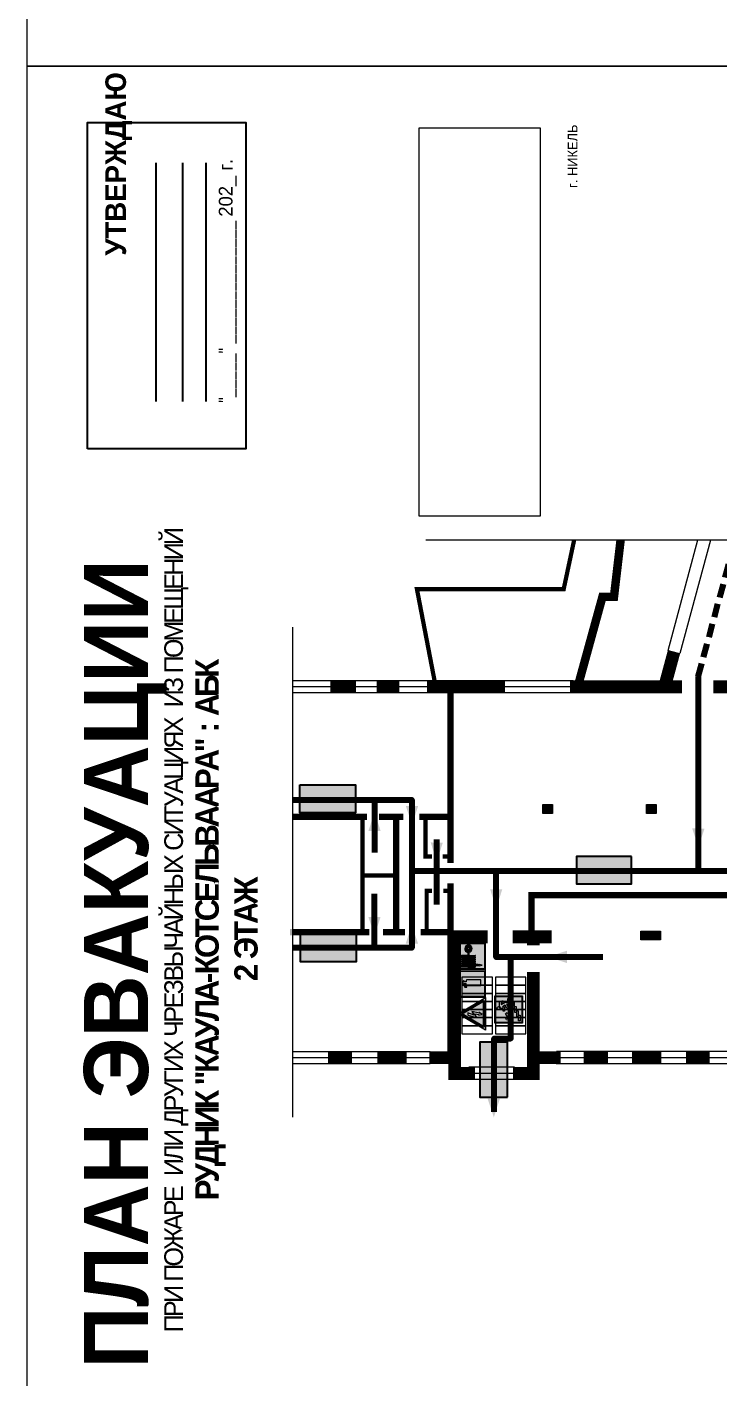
# Model space of a CAD drawing. Header units: millimetres. Extents: x 13114 to 67229, y 22859 to 38520.
# Drawn here: x 20346.7 to 20548, y 35961.5 to 36354.6 of the extents above; entities that cross this region are included whole.
import ezdxf

# ---------------------------------------------------------------- set-up
doc = ezdxf.new("R2010")
doc.units = ezdxf.units.MM
doc.linetypes.add('{ Wide Dash }', pattern=[12, 4, -2, 4, -2])
doc.layers.add('План_Штампы', color=7, linetype='Continuous')
doc.styles.add('обычный', font='arial.ttf')
picture_1 = doc.add_image_def('image1.jpg', size_in_pixel=(337, 105))

# ---------------------------------------------------------------- blocks, each defined once
blk = doc.blocks.new('A$C32E8229D')
at = {"true_color": 0xffffff}
blk.add_hatch(color=7, dxfattribs=at).paths.add_polyline_path([(0, 0), (0, -8), (16, -8), (16, 0)])
h = blk.add_hatch(color=126)
h.paths.add_polyline_path([(0.2, -0.2), (15.8, -0.2), (15.8, -7.8), (0.2, -7.8)])
h.paths.add_polyline_path([(13.49, -2.05), (12.08, -2.05), (11.37, -2.63, 0.162397), (11.29, -2.84), (11.29, -3.63), (10.35, -3.63), (10.35, -4.05), (11.68, -4.05), (11.68, -3.48), (12.26, -4.28), (11.29, -5.1), (11.29, -6.78), (11.85, -6.78), (11.85, -5.44), (12.8, -4.64), (12.8, -5.94), (14.46, -5.94), (14.46, -5.39), (13.45, -5.39), (13.45, -3.97), (12.46, -2.59), (13.15, -2.59), (13.69, -3.34), (14.18, -3)], flags=16)
h.paths.add_polyline_path([(10.74, -1.82, 1), (11.8, -1.82, 1)], flags=16)
h.paths.add_polyline_path([(9.39, -3.59), (5.99, -3.59), (6.56, -3.03), (5.91, -3.03), (5.1, -3.83), (5.91, -4.64), (6.56, -4.64), (5.99, -4.09), (9.39, -4.09)], flags=16)
h.paths.add_polyline_path([(4.29, -1.08), (1.72, -1.08), (1.72, -6.6), (4.29, -6.6)], flags=16)
at = {"color": 126}
blk.add_lwpolyline([(16, -8), (0, -8), (0, 0), (16, 0)], close=True, dxfattribs=at)
blk = doc.blocks.new('A$C3E6D3DDE')
at = {"lineweight": 5}
h = blk.add_hatch(color=40, dxfattribs=at)
h.paths.add_polyline_path([(24.1, 1.45), (16.46, -11.35), (31.74, -11.35)])
h.paths.add_polyline_path([(24.09, -0.46), (30.03, -10.41), (18.14, -10.41)], flags=16)
h.paths.add_polyline_path([(24.54, -3.08), (23.41, -6.02), (25.13, -5.01), (24.33, -8.5), (24.82, -8.27), (23.79, -9.86), (23.4, -8.04), (23.8, -8.43), (24.04, -6.29), (22.39, -7.25), (23.44, -3.08)], flags=0)
h = blk.add_hatch(color=256, dxfattribs=at)
h.paths.add_polyline_path([(24.37, 0.03, 0.567511), (23.82, 0.03), (17.59, -10.4, 0.582454), (17.86, -10.88), (30.32, -10.88, 0.582149), (30.6, -10.4)])
h.paths.add_polyline_path([(24.09, -0.46), (18.14, -10.41), (30.03, -10.41)], flags=16)
h.paths.add_polyline_path([(24.54, -3.08), (23.41, -6.02), (25.13, -5.01), (24.33, -8.5), (24.82, -8.27), (23.79, -9.86), (23.4, -8.04), (23.8, -8.43), (24.04, -6.29), (22.39, -7.25), (23.44, -3.08)], flags=0)
h = blk.add_hatch(color=40, dxfattribs=at)
h.paths.add_polyline_path([(24.09, -0.46), (18.14, -10.41), (30.03, -10.41)])
h.paths.add_polyline_path([(24.82, -8.27), (23.79, -9.86), (23.4, -8.04), (23.8, -8.43), (24.04, -6.29), (22.39, -7.25), (23.44, -3.08), (24.54, -3.08), (23.41, -6.02), (25.13, -5.01), (24.33, -8.5)], flags=16)
at = {"color": 40, "lineweight": 5}
for p, q in [((16.46, -11.35), (24.1, 1.45)), ((24.1, 1.45), (31.74, -11.35))]:
    blk.add_line(p, q, dxfattribs=at)
at = {"lineweight": 5}
for p, q in [((17.59, -10.4), (23.82, 0.03)), ((24.37, 0.03), (30.6, -10.4)), ((18.14, -10.41), (24.09, -0.46)), ((23.44, -3.08), (22.39, -7.25)), ((22.39, -7.25), (24.04, -6.29)), ((23.41, -6.02), (24.54, -3.08)), ((25.13, -5.01), (23.41, -6.02)), ((24.54, -3.08), (23.44, -3.08)), ((24.04, -6.29), (23.8, -8.43)), ((24.09, -0.46), (30.03, -10.41)), ((24.33, -8.5), (25.13, -5.01)), ((17.86, -10.88), (30.32, -10.88)), ((18.14, -10.41), (30.03, -10.41)), ((23.8, -8.43), (23.4, -8.04)), ((23.4, -8.04), (23.79, -9.86)), ((23.79, -9.86), (24.82, -8.27)), ((24.82, -8.27), (24.33, -8.5))]:
    blk.add_line(p, q, dxfattribs=at)
at = {"color": 50, "lineweight": 5}
blk.add_line((31.74, -11.35), (16.46, -11.35), dxfattribs=at)
blk = doc.blocks.new('A$C3AD82952')
at = {"true_color": 0xf5f5ff}
h = blk.add_hatch(color=7, dxfattribs=at)
h.dxf.hatch_style = 1
h.paths.add_polyline_path([(8.21, 8.73, 0.414214), (7.89, 9.05), (7.22, 9.05), (7.22, 9.92), (7.59, 9.92, 1), (7.57, 10.36), (7.22, 10.36), (7.22, 10.6), (6.43, 10.6), (6.43, 10.36), (6.01, 10.36), (4.74, 9.59), (4.74, 8.69), (4.98, 8.73), (4.98, 9.26), (6.12, 9.91), (6.43, 9.91), (6.43, 9.05), (5.76, 9.05, 0.414214), (5.44, 8.73), (5.44, 2.2), (8.21, 2.2)], flags=0)
h.paths.add_polyline_path([(12.8, 12.8), (0, 12.8), (0, 0), (12.8, 0)])
h.paths.add_polyline_path([(0.51, 12.29), (12.29, 12.29), (12.29, 0.51), (0.51, 0.51)], flags=16)
h.paths.add_polyline_path([(4.74, 9.59), (6.01, 10.36), (6.43, 10.36), (6.43, 10.6), (7.22, 10.6), (7.22, 10.36), (7.59, 10.36, -0.94586), (7.59, 9.92), (7.22, 9.92), (7.22, 9.05), (7.89, 9.05, -0.414214), (8.21, 8.73), (8.21, 2.2), (5.44, 2.2), (5.44, 8.73, -0.414214), (5.76, 9.05), (6.43, 9.05), (6.43, 9.91), (6.12, 9.91), (4.98, 9.26), (4.98, 8.73), (4.74, 8.69)], flags=0)
h = blk.add_hatch(color=242)
h.dxf.hatch_style = 1
h.paths.add_polyline_path([(12.29, 12.29), (0.51, 12.29), (0.51, 0.51), (12.29, 0.51)])
h.paths.add_polyline_path([(4.74, 8.69), (4.74, 9.59), (6.01, 10.36), (6.43, 10.36), (6.43, 10.6), (7.22, 10.6), (7.22, 10.36), (7.59, 10.36, -0.94586), (7.59, 9.92), (7.22, 9.92), (7.22, 9.05), (7.89, 9.05, -0.414214), (8.21, 8.73), (8.21, 2.2), (5.44, 2.2), (5.44, 8.73, -0.414214), (5.76, 9.05), (6.43, 9.05), (6.43, 9.91), (6.12, 9.91), (4.98, 9.26), (4.98, 8.73)], flags=16)
h = blk.add_hatch(color=7, dxfattribs=at)
h.dxf.hatch_style = 1
h.paths.add_polyline_path([(8.21, 8.73, 0.414214), (7.89, 9.05), (7.22, 9.05), (7.22, 9.92), (7.59, 9.92, 1), (7.57, 10.36), (7.22, 10.36), (7.22, 10.6), (6.43, 10.6), (6.43, 10.36), (6.01, 10.36), (4.74, 9.59), (4.74, 8.69), (4.98, 8.73), (4.98, 9.26), (6.12, 9.91), (6.43, 9.91), (6.43, 9.05), (5.76, 9.05, 0.414214), (5.44, 8.73), (5.44, 2.2), (8.21, 2.2)])
at = {"color": 242, "lineweight": 5}
for p, q in [((0, 0), (0, 12.8)), ((0, 12.8), (12.8, 12.8)), ((12.8, 0), (12.8, 12.8)), ((6.01, 10.36), (4.74, 9.59)), ((4.74, 9.59), (4.74, 8.69)), ((4.74, 8.69), (4.98, 8.73)), ((4.98, 9.26), (6.12, 9.91)), ((4.98, 8.73), (4.98, 9.26)), ((5.44, 2.2), (5.44, 8.73)), ((5.76, 9.05), (6.43, 9.05)), ((6.01, 10.36), (6.43, 10.36)), ((6.12, 9.91), (6.43, 9.91)), ((7.22, 10.6), (6.43, 10.6)), ((6.43, 10.6), (6.43, 10.36)), ((6.43, 9.91), (6.43, 9.05)), ((7.22, 10.36), (7.22, 10.6)), ((7.59, 10.36), (7.22, 10.36)), ((7.22, 9.05), (7.22, 9.92)), ((7.59, 9.92), (7.22, 9.92)), ((7.89, 9.05), (7.22, 9.05)), ((8.21, 2.2), (8.21, 8.73)), ((0, 0), (12.8, 0)), ((5.44, 2.2), (8.21, 2.2))]:
    blk.add_line(p, q, dxfattribs=at)
blk.add_lwpolyline([(0.51, 12.29), (12.29, 12.29), (12.29, 0.51), (0.51, 0.51)], close=True, dxfattribs=at)
for centre, radius, start, end in [((5.76, 8.73), 0.32, 90, 180), ((7.58, 10.14), 0.223, 273.18746, 86.81254), ((7.89, 8.73), 0.32, 0, 90)]:
    blk.add_arc(centre, radius, start, end, dxfattribs=at)
blk = doc.blocks.new('A$C37112FD5')
at = {"true_color": 0xf5f5ff}
h = blk.add_hatch(color=7, dxfattribs=at)
h.dxf.hatch_style = 1
h.paths.add_polyline_path([(12.8, -7.4), (0, -7.4), (0, -20.2), (12.8, -20.2)])
h.paths.add_polyline_path([(12.29, -7.91), (12.29, -19.69), (0.51, -19.69), (0.51, -7.91)], flags=16)
h.paths.add_polyline_path([(4.98, -9.04, -0.42597), (5.17, -9.22), (5.17, -12.25), (5.17, -15.29, -0.432244), (4.98, -15.47), (4.83, -15.47, -0.42597), (4.64, -15.29), (4.64, -12.25), (4.64, -9.22, -0.432244), (4.83, -9.04)], flags=0)
h.paths.add_polyline_path([(4.28, -9.22), (4.28, -12.25), (4.28, -15.29, -0.432244), (4.09, -15.47), (3.94, -15.47, -0.42597), (3.75, -15.29), (3.75, -12.25), (3.75, -9.22, -0.432244), (3.94, -9.04), (4.09, -9.04, -0.42597)], flags=0)
h.paths.add_polyline_path([(5.72, -9.04), (5.87, -9.04, -0.42597), (6.06, -9.22), (6.06, -12.25), (6.06, -15.29, -0.432244), (5.87, -15.47), (5.72, -15.47, -0.42597), (5.53, -15.29), (5.53, -12.25), (5.53, -9.22, -0.432244)], flags=0)
h.paths.add_polyline_path([(6.42, -8.9), (6.5, -8.9, -0.42597), (6.69, -9.08), (6.69, -12.03), (8.21, -12.03, -15.824349), (8.21, -12.47), (6.69, -12.47), (6.69, -15.42, -0.432244), (6.5, -15.6), (6.42, -15.6)], flags=0)
h.paths.add_polyline_path([(3.39, -9.22), (3.39, -12.25), (3.39, -15.29, -0.432244), (3.2, -15.47), (3.05, -15.47, -0.42597), (2.85, -15.29), (2.85, -12.25), (2.85, -9.22, -0.432244), (3.05, -9.04), (3.2, -9.04, -0.42597)], flags=0)
h.paths.add_polyline_path([(2.5, -9.22), (2.5, -16.71), (1.96, -16.71), (1.96, -9.22, -0.432244), (2.15, -9.04), (2.31, -9.04, -0.42597)], flags=0)
h.paths.add_polyline_path([(1.61, -8.9), (1.61, -15.6), (1.57, -15.6, -0.42597), (1.37, -15.42), (1.37, -12.03), (1.37, -9.09, -0.432244), (1.57, -8.9)], flags=0)
h.paths.add_polyline_path([(9.76, -10.81), (9.76, -12.03), (8.49, -12.03, -0.336371)], flags=0)
h.paths.add_polyline_path([(8.49, -12.47), (9.76, -12.47), (9.76, -13.7, -0.336371)], flags=0)
h.paths.add_polyline_path([(10.11, -10.81, -0.336371), (11.38, -12.03), (10.11, -12.03)], flags=0)
h.paths.add_polyline_path([(10.11, -12.47), (11.38, -12.47, -0.336371), (10.11, -13.7)], flags=0)
h.paths.add_polyline_path([(2.5, -16.84), (2.5, -17.05), (1.97, -17.05), (1.97, -16.84)], flags=0)
h.paths.add_polyline_path([(2.5, -17.24, -0.033778), (2.24, -18.6, -0.033778), (1.97, -17.24)], flags=0)
h = blk.add_hatch(color=242)
h.dxf.hatch_style = 1
h.paths.add_polyline_path([(12.29, -7.91), (0.51, -7.91), (0.51, -19.69), (12.29, -19.69)])
h.paths.add_polyline_path([(6.42, -15.6), (6.42, -8.9), (6.5, -8.9, -0.42597), (6.69, -9.08), (6.69, -12.03), (8.21, -12.03, -15.824349), (8.21, -12.47), (6.69, -12.47), (6.69, -15.42, -0.432244), (6.5, -15.6)], flags=16)
h.paths.add_polyline_path([(5.87, -15.47), (5.72, -15.47, -0.42597), (5.53, -15.29), (5.53, -12.25), (5.53, -9.22, -0.432244), (5.72, -9.04), (5.87, -9.04, -0.42597), (6.06, -9.22), (6.06, -12.25), (6.06, -15.29, -0.432244)], flags=16)
h.paths.add_polyline_path([(4.98, -15.47), (4.83, -15.47, -0.42597), (4.64, -15.29), (4.64, -12.25), (4.64, -9.22, -0.432244), (4.83, -9.04), (4.98, -9.04, -0.42597), (5.17, -9.22), (5.17, -12.25), (5.17, -15.29, -0.432244)], flags=16)
h.paths.add_polyline_path([(4.09, -15.47), (3.94, -15.47, -0.42597), (3.75, -15.29), (3.75, -12.25), (3.75, -9.22, -0.432244), (3.94, -9.04), (4.09, -9.04, -0.42597), (4.28, -9.22), (4.28, -12.25), (4.28, -15.29, -0.432244)], flags=16)
h.paths.add_polyline_path([(3.2, -15.47), (3.05, -15.47, -0.42597), (2.85, -15.29), (2.85, -12.25), (2.85, -9.22, -0.432244), (3.05, -9.04), (3.2, -9.04, -0.42597), (3.39, -9.22), (3.39, -12.25), (3.39, -15.29, -0.432244)], flags=16)
h.paths.add_polyline_path([(2.5, -17.05), (1.97, -17.05), (1.97, -16.84), (2.5, -16.84)], flags=16)
h.paths.add_polyline_path([(2.5, -17.24, -0.033778), (2.24, -18.6, -0.033778), (1.97, -17.24)], flags=16)
h.paths.add_polyline_path([(2.5, -16.71), (1.96, -16.71), (1.96, -9.22, -0.432244), (2.15, -9.04), (2.31, -9.04, -0.42597), (2.5, -9.22)], flags=16)
h.paths.add_polyline_path([(1.61, -15.6), (1.57, -15.6, -0.42597), (1.37, -15.42), (1.37, -12.03), (1.37, -9.09, -0.432244), (1.57, -8.9), (1.61, -8.9)], flags=16)
h.paths.add_polyline_path([(8.49, -12.47), (9.76, -12.47), (9.76, -13.7, -0.336371)], flags=0)
h.paths.add_polyline_path([(10.11, -13.7), (10.11, -12.47), (11.38, -12.47, -0.336371)], flags=0)
h.paths.add_polyline_path([(8.49, -12.03, -0.336371), (9.76, -10.81), (9.76, -12.03)], flags=0)
h.paths.add_polyline_path([(10.11, -12.03), (10.11, -10.81, -0.336371), (11.38, -12.03)], flags=0)
h = blk.add_hatch(color=7, dxfattribs=at)
h.dxf.hatch_style = 1
h.paths.add_polyline_path([(1.61, -8.9), (1.57, -8.9, 0.432244), (1.37, -9.09), (1.37, -12.03), (1.37, -15.42, 0.42597), (1.57, -15.6), (1.61, -15.6)])
h.paths.add_polyline_path([(2.5, -9.22, 0.42597), (2.31, -9.04), (2.15, -9.04, 0.432244), (1.96, -9.22), (1.96, -16.71), (2.5, -16.71)])
h.paths.add_polyline_path([(2.5, -16.84), (1.97, -16.84), (1.97, -17.05), (2.5, -17.05)])
h.paths.add_polyline_path([(2.5, -17.24), (1.97, -17.24, 0.033778), (2.24, -18.6, 0.033778)])
h.paths.add_polyline_path([(3.39, -12.25), (3.39, -9.22, 0.42597), (3.2, -9.04), (3.05, -9.04, 0.432244), (2.85, -9.22), (2.85, -12.25), (2.85, -15.29, 0.42597), (3.05, -15.47), (3.2, -15.47, 0.432244), (3.39, -15.29)])
h.paths.add_polyline_path([(4.28, -12.25), (4.28, -9.22, 0.42597), (4.09, -9.04), (3.94, -9.04, 0.432244), (3.75, -9.22), (3.75, -12.25), (3.75, -15.29, 0.42597), (3.94, -15.47), (4.09, -15.47, 0.432244), (4.28, -15.29)])
h.paths.add_polyline_path([(5.17, -12.25), (5.17, -9.22, 0.42597), (4.98, -9.04), (4.83, -9.04, 0.432244), (4.64, -9.22), (4.64, -12.25), (4.64, -15.29, 0.42597), (4.83, -15.47), (4.98, -15.47, 0.432244), (5.17, -15.29)])
h.paths.add_polyline_path([(6.06, -12.25), (6.06, -9.22, 0.42597), (5.87, -9.04), (5.72, -9.04, 0.432244), (5.53, -9.22), (5.53, -12.25), (5.53, -15.29, 0.42597), (5.72, -15.47), (5.87, -15.47, 0.432244), (6.06, -15.29)])
h.paths.add_polyline_path([(6.69, -12.47), (8.21, -12.47, 15.824349), (8.21, -12.03), (6.69, -12.03), (6.69, -9.08, 0.42597), (6.5, -8.9), (6.42, -8.9), (6.42, -15.6), (6.5, -15.6, 0.432244), (6.69, -15.42)])
h.paths.add_polyline_path([(8.49, -12.47), (9.76, -12.47), (9.76, -13.7, -0.336371)], flags=16)
h.paths.add_polyline_path([(8.49, -12.03, -0.336371), (9.76, -10.81), (9.76, -12.03)], flags=16)
h.paths.add_polyline_path([(10.11, -12.47), (11.38, -12.47, -0.336371), (10.11, -13.7)], flags=16)
h.paths.add_polyline_path([(10.11, -12.03), (10.11, -10.81, -0.336371), (11.38, -12.03)], flags=16)
h = blk.add_hatch(color=242)
h.dxf.hatch_style = 1
h.paths.add_polyline_path([(9.76, -10.81, 0.336371), (8.49, -12.03), (9.76, -12.03)])
h.paths.add_polyline_path([(10.11, -10.81), (10.11, -12.03), (11.38, -12.03, 0.336371)])
h.paths.add_polyline_path([(11.38, -12.47), (10.11, -12.47), (10.11, -13.7, 0.336371)])
h.paths.add_polyline_path([(9.76, -12.47), (8.49, -12.47, 0.336371), (9.76, -13.7)])
at = {"color": 242, "lineweight": 5}
for p, q in [((0, -20.2), (0, -7.4)), ((0, -7.4), (12.8, -7.4)), ((1.37, -12.03), (1.37, -9.08)), ((1.37, -12.03), (1.37, -15.42)), ((1.57, -8.9), (1.61, -8.9)), ((1.61, -8.9), (1.61, -15.6)), ((1.96, -16.71), (1.96, -9.22)), ((2.15, -9.04), (2.31, -9.04)), ((2.5, -16.71), (2.5, -9.22)), ((2.85, -12.25), (2.85, -9.22)), ((2.85, -12.25), (2.85, -15.29)), ((3.05, -9.04), (3.2, -9.04)), ((3.39, -12.25), (3.39, -9.22)), ((3.39, -12.25), (3.39, -15.29)), ((3.75, -12.25), (3.75, -9.22)), ((3.75, -12.25), (3.75, -15.29)), ((3.94, -9.04), (4.09, -9.04)), ((4.28, -12.25), (4.28, -9.22)), ((4.28, -12.25), (4.28, -15.29)), ((4.64, -12.25), (4.64, -9.22)), ((4.64, -12.25), (4.64, -15.29)), ((4.83, -9.04), (4.98, -9.04)), ((5.17, -12.25), (5.17, -9.22)), ((5.17, -12.25), (5.17, -15.29)), ((5.53, -12.25), (5.53, -9.22)), ((5.53, -12.25), (5.53, -15.29)), ((5.72, -9.04), (5.87, -9.04)), ((6.06, -12.25), (6.06, -9.22)), ((6.06, -12.25), (6.06, -15.29)), ((6.42, -8.9), (6.42, -15.6)), ((6.5, -8.9), (6.42, -8.9)), ((6.69, -12.03), (6.69, -9.08)), ((8.21, -12.03), (6.69, -12.03)), ((8.21, -12.47), (6.69, -12.47)), ((6.69, -12.47), (6.69, -15.42)), ((9.76, -12.03), (8.49, -12.03)), ((9.76, -12.47), (8.49, -12.47)), ((9.76, -10.81), (9.76, -12.03)), ((9.76, -12.47), (9.76, -13.7)), ((10.11, -10.81), (10.11, -12.03)), ((11.38, -12.03), (10.11, -12.03)), ((11.38, -12.47), (10.11, -12.47)), ((10.11, -12.47), (10.11, -13.7)), ((12.8, -20.2), (12.8, -7.4)), ((1.57, -15.6), (1.61, -15.6)), ((1.96, -16.71), (2.5, -16.71)), ((1.97, -16.84), (2.5, -16.84)), ((1.97, -17.05), (1.97, -16.84)), ((2.5, -17.05), (1.97, -17.05)), ((1.97, -17.24), (2.5, -17.24)), ((2.5, -16.84), (2.5, -17.05)), ((3.05, -15.47), (3.2, -15.47)), ((3.94, -15.47), (4.09, -15.47)), ((4.83, -15.47), (4.98, -15.47)), ((5.72, -15.47), (5.87, -15.47)), ((6.42, -15.6), (6.5, -15.6)), ((0, -20.2), (12.8, -20.2))]:
    blk.add_line(p, q, dxfattribs=at)
blk.add_lwpolyline([(0.51, -7.91), (12.29, -7.91), (12.29, -19.69), (0.51, -19.69)], close=True, dxfattribs=at)
for centre, radius, start, end in [((1.56, -9.09), 0.182, 87.10267, 180.60715), ((2.15, -9.22), 0.182, 87.10267, 180.60715), ((2.32, -9.22), 0.182, 359.39285, 92.89733), ((3.04, -9.22), 0.182, 87.10267, 180.60715), ((3.21, -9.22), 0.182, 359.39285, 92.89733), ((3.93, -9.22), 0.182, 87.10267, 180.60715), ((4.1, -9.22), 0.182, 359.39285, 92.89733), ((4.82, -9.22), 0.182, 87.10267, 180.60715), ((4.99, -9.22), 0.182, 359.39285, 92.89733), ((5.71, -9.22), 0.182, 87.10267, 180.60715), ((5.88, -9.22), 0.182, 359.39285, 92.89733), ((6.51, -9.09), 0.182, 359.39285, 92.89733), ((9.93, -12.25), 1.74, 187.23185, 172.76815), ((9.93, -12.25), 1.46, 96.99266, 171.35851), ((9.93, -12.25), 1.46, 188.64149, 263.00734), ((9.93, -12.25), 1.46, 8.64149, 83.00734), ((9.93, -12.25), 1.46, 276.99266, 351.35851), ((1.56, -15.42), 0.182, 179.39285, 272.89733), ((12.17, -15.98), 10.27, 187.04098, 194.7793), ((-7.7, -15.98), 10.27, 345.2207, 352.95902), ((3.04, -15.29), 0.182, 179.39285, 272.89733), ((3.21, -15.29), 0.182, 267.10267, 0.60715), ((3.93, -15.29), 0.182, 179.39285, 272.89733), ((4.1, -15.29), 0.182, 267.10267, 0.60715), ((4.82, -15.29), 0.182, 179.39285, 272.89733), ((4.99, -15.29), 0.182, 267.10267, 0.60715), ((5.71, -15.29), 0.182, 179.39285, 272.89733), ((5.88, -15.29), 0.182, 267.10267, 0.60715), ((6.51, -15.42), 0.182, 267.10267, 0.60715)]:
    blk.add_arc(centre, radius, start, end, dxfattribs=at)
blk = doc.blocks.new('вниз 3')
at = {"lineweight": 0, "true_color": 0xffffff}
h = blk.add_hatch(color=7, dxfattribs=at)
h.dxf.hatch_style = 1
h.paths.add_polyline_path([(40997.5, -4475.69), (40997.25, -4475.28), (40995.76, -4476.15), (40995.97, -4475.23), (40995.39, -4475.56), (40995.05, -4476.83), (40996.33, -4477.17), (40996.91, -4476.83), (40996, -4476.55)], flags=0)
h.paths.add_polyline_path([(40999.81, -4473.95), (41000.22, -4473.95), (41000.64, -4474.67), (41001.03, -4474.43), (41000.46, -4473.49), (41000.42, -4473.49), (40999.43, -4473.49), (40998.68, -4473.92), (40998.68, -4474.57), (40997.88, -4474.57), (40997.88, -4475), (40999.14, -4475), (40999.14, -4474.43), (40999.14, -4474.38), (40999.59, -4475.15), (40998.72, -4475.67), (40998.72, -4477.06), (40999.24, -4477.06), (40999.24, -4475.96), (40999.95, -4475.56), (40999.95, -4476.43), (41001.61, -4476.43), (41001.61, -4475.88), (41000.47, -4475.88), (41000.47, -4475.12)], flags=0)
h.paths.add_polyline_path([(40999.2, -4473.24, 1), (40998.35, -4473.24, 1)], flags=0)
h.paths.add_polyline_path([(41000.46, -4477.26), (41001.69, -4477.26), (41001.69, -4476.84), (41000.03, -4476.84), (41000.03, -4477.39), (40998.78, -4477.39), (40998.78, -4477.95), (40997.53, -4477.95), (40997.53, -4478.5), (40996.29, -4478.5), (40996.29, -4479.06), (40995.05, -4479.06), (40995.05, -4479.48), (40995.29, -4479.48), (40996.72, -4479.48), (40996.72, -4478.92), (40997.97, -4478.92), (40997.97, -4478.36), (40999.2, -4478.36), (40999.2, -4477.81), (41000.46, -4477.81)], flags=0)
h.paths.add_polyline_path([(41002.37, -4472.17), (40994.37, -4472.17), (40994.37, -4480.17), (41002.37, -4480.17)])
h.paths.add_polyline_path([(41002.16, -4479.96), (40994.57, -4479.96), (40994.57, -4472.37), (41002.16, -4472.37)], flags=16)
h.paths.add_polyline_path([(41001.61, -4475.88), (41001.61, -4476.43), (40999.95, -4476.43), (40999.95, -4475.56), (40999.24, -4475.96), (40999.24, -4477.06), (40998.72, -4477.06), (40998.72, -4475.67), (40999.59, -4475.15), (40999.14, -4474.38), (40999.14, -4474.43), (40999.14, -4475), (40997.88, -4475), (40997.88, -4474.57), (40998.68, -4474.57), (40998.68, -4473.92), (40999.43, -4473.49), (41000.42, -4473.49), (41000.46, -4473.49), (41001.03, -4474.43), (41000.64, -4474.67), (41000.22, -4473.95), (40999.81, -4473.95), (41000.47, -4475.12), (41000.47, -4475.88)], flags=0)
h.paths.add_polyline_path([(41001.69, -4476.84), (41001.69, -4477.26), (41000.46, -4477.26), (41000.46, -4477.81), (40999.2, -4477.81), (40999.2, -4478.36), (40997.97, -4478.36), (40997.97, -4478.92), (40996.72, -4478.92), (40996.72, -4479.48), (40995.05, -4479.48), (40995.05, -4479.06), (40996.29, -4479.06), (40996.29, -4478.5), (40997.53, -4478.5), (40997.53, -4477.95), (40998.78, -4477.95), (40998.78, -4477.39), (41000.03, -4477.39), (41000.03, -4476.84)], flags=0)
h.paths.add_polyline_path([(40998.35, -4473.24, -1), (40999.2, -4473.24, -1)], flags=0)
h.paths.add_polyline_path([(40997.5, -4475.69), (40996, -4476.55), (40996.91, -4476.83), (40996.33, -4477.17), (40995.05, -4476.83), (40995.39, -4475.56), (40995.97, -4475.23), (40995.76, -4476.15), (40997.25, -4475.28)], flags=0)
at = {"lineweight": 0}
h = blk.add_hatch(color=126, dxfattribs=at)
h.dxf.hatch_style = 1
h.paths.add_polyline_path([(41002.16, -4472.37), (40994.57, -4472.37), (40994.57, -4479.96), (41002.16, -4479.96)])
h.paths.add_polyline_path([(40995.97, -4475.23), (40995.76, -4476.15), (40997.25, -4475.28), (40997.5, -4475.69), (40996, -4476.55), (40996.91, -4476.83), (40996.33, -4477.17), (40995.05, -4476.83), (40995.39, -4475.56)], flags=16)
h.paths.add_polyline_path([(40997.88, -4474.57), (40998.68, -4474.57), (40998.68, -4473.92), (40999.43, -4473.49), (41000.42, -4473.49), (41000.46, -4473.49), (41001.03, -4474.43), (41000.64, -4474.67), (41000.22, -4473.95), (40999.81, -4473.95), (41000.47, -4475.12), (41000.47, -4475.88), (41001.61, -4475.88), (41001.61, -4476.43), (40999.95, -4476.43), (40999.95, -4475.56), (40999.24, -4475.96), (40999.24, -4477.06), (40998.72, -4477.06), (40998.72, -4475.67), (40999.59, -4475.15), (40999.14, -4474.38), (40999.14, -4474.43), (40999.14, -4475), (40997.88, -4475)], flags=16)
h.paths.add_polyline_path([(40998.35, -4473.24, -1), (40999.2, -4473.24, -1)], flags=16)
h.paths.add_polyline_path([(40997.53, -4477.95), (40998.78, -4477.95), (40998.78, -4477.39), (41000.03, -4477.39), (41000.03, -4476.84), (41001.69, -4476.84), (41001.69, -4477.26), (41000.46, -4477.26), (41000.46, -4477.81), (40999.2, -4477.81), (40999.2, -4478.36), (40997.97, -4478.36), (40997.97, -4478.92), (40996.72, -4478.92), (40996.72, -4479.48), (40995.05, -4479.48), (40995.05, -4479.06), (40996.29, -4479.06), (40996.29, -4478.5), (40997.53, -4478.5)], flags=16)
at = {"lineweight": 0, "true_color": 0xffffff}
h = blk.add_hatch(color=7, dxfattribs=at)
h.dxf.hatch_style = 1
h.paths.add_polyline_path([(40999.2, -4473.24, 1), (40998.35, -4473.24, 1)])
h.paths.add_polyline_path([(40999.81, -4473.95), (41000.22, -4473.95), (41000.64, -4474.67), (41001.03, -4474.43), (41000.46, -4473.49), (41000.42, -4473.49), (40999.43, -4473.49), (40998.68, -4473.92), (40998.68, -4474.57), (40997.88, -4474.57), (40997.88, -4475), (40999.14, -4475), (40999.14, -4474.43), (40999.14, -4474.38), (40999.59, -4475.15), (40998.72, -4475.67), (40998.72, -4477.06), (40999.24, -4477.06), (40999.24, -4475.96), (40999.95, -4475.56), (40999.95, -4476.43), (41001.61, -4476.43), (41001.61, -4475.88), (41000.47, -4475.88), (41000.47, -4475.12)])
h.paths.add_polyline_path([(40999.2, -4477.81), (41000.46, -4477.81), (41000.46, -4477.26), (41001.69, -4477.26), (41001.69, -4476.84), (41000.03, -4476.84), (41000.03, -4477.39), (40998.78, -4477.39), (40998.78, -4477.95), (40997.53, -4477.95), (40997.53, -4478.5), (40996.29, -4478.5), (40996.29, -4479.06), (40995.05, -4479.06), (40995.05, -4479.48), (40995.29, -4479.48), (40996.72, -4479.48), (40996.72, -4478.92), (40997.97, -4478.92), (40997.97, -4478.36), (40999.2, -4478.36)])
h.paths.add_polyline_path([(40997.5, -4475.69), (40997.25, -4475.28), (40995.76, -4476.15), (40995.97, -4475.23), (40995.39, -4475.56), (40995.05, -4476.83), (40996.33, -4477.17), (40996.91, -4476.83), (40996, -4476.55)])
at = {"color": 126, "lineweight": 0}
for points in [[(40994.37, -4472.17), (41002.37, -4472.17), (41002.37, -4480.17), (40994.37, -4480.17)], [(40994.57, -4472.37), (41002.16, -4472.37), (41002.16, -4479.96), (40994.57, -4479.96)]]:
    blk.add_lwpolyline(points, close=True, dxfattribs=at)
for points in [[(40999.14, -4474.43), (40999.14, -4475), (40997.88, -4475), (40997.88, -4474.57), (40998.68, -4474.57), (40998.68, -4473.92), (40999.43, -4473.49), (41000.42, -4473.49), (41000.46, -4473.49), (41001.03, -4474.43), (41000.64, -4474.67), (41000.22, -4473.95), (40999.81, -4473.95), (41000.47, -4475.12), (41000.47, -4475.88), (41001.61, -4475.88), (41001.61, -4476.43), (40999.95, -4476.43), (40999.95, -4475.56), (40999.24, -4475.96), (40999.24, -4477.06), (40998.72, -4477.06), (40998.72, -4475.67), (40999.59, -4475.15), (40999.14, -4474.38), (40999.14, -4474.43)], [(40995.05, -4476.83), (40995.39, -4475.56), (40995.97, -4475.23), (40995.76, -4476.15), (40997.25, -4475.28), (40997.5, -4475.69), (40996, -4476.55), (40996.91, -4476.83), (40996.33, -4477.17), (40995.05, -4476.83)], [(40995.29, -4479.48), (40995.05, -4479.48), (40995.05, -4479.06), (40996.29, -4479.06), (40996.29, -4478.5), (40997.53, -4478.5), (40997.53, -4477.95), (40998.78, -4477.95), (40998.78, -4477.39), (41000.03, -4477.39), (41000.03, -4476.84), (41001.69, -4476.84), (41001.69, -4477.26), (41000.46, -4477.26), (41000.46, -4477.81), (40999.2, -4477.81), (40999.2, -4478.36), (40997.97, -4478.36), (40997.97, -4478.92), (40996.72, -4478.92), (40996.72, -4479.48), (40995.05, -4479.48)]]:
    blk.add_lwpolyline(points, dxfattribs=at)
blk.add_circle((40998.77, -4473.24), 0.426, dxfattribs=at)
blk = doc.blocks.new('A$C7B4425F7')
at = {"true_color": 0xffffff}
blk.add_hatch(color=7, dxfattribs=at).paths.add_polyline_path([(0, 0), (-16, 0), (-16, -8), (0, -8)])
h = blk.add_hatch(color=126)
h.paths.add_polyline_path([(-0.2, -0.2), (-15.8, -0.2), (-15.8, -7.8), (-0.2, -7.8)])
h.paths.add_polyline_path([(-11.76, -2.03), (-11.76, -3.66), (-11.17, -3.66, -0.568275), (-11.17, -6.18), (-12.58, -6.18), (-12.58, -2.03)], flags=16)
h.paths.add_polyline_path([(-13.33, -4.12, -0.495768), (-13.59, -6.18), (-15.03, -6.18), (-15.03, -2.03), (-13.59, -2.03, -0.487973)], flags=16)
h.paths.add_polyline_path([(-10.25, -2.03), (-9.48, -2.03), (-9.48, -6.18), (-10.25, -6.18)], flags=16)
h.paths.add_polyline_path([(-13.84, -3.69), (-14.24, -3.69), (-14.24, -3.03), (-13.9, -3.03, -0.692621)], flags=0)
h.paths.add_polyline_path([(-9.15, -2.03), (-8.4, -2.03), (-8.04, -3.07), (-7.68, -2.03), (-6.93, -2.03), (-7.64, -4.1), (-6.93, -6.18), (-7.68, -6.18), (-8.04, -5.14), (-8.4, -6.18), (-9.15, -6.18), (-8.44, -4.1)], flags=16)
h.paths.add_polyline_path([(-11.76, -4.46), (-11.42, -4.46, -0.692621), (-11.36, -5.12), (-11.76, -5.12)], flags=0)
h.paths.add_polyline_path([(-13.9, -5.2), (-14.24, -5.2), (-14.24, -4.55), (-13.84, -4.55, -0.708038)], flags=0)
edge = h.paths.add_edge_path(flags=16)
edge.add_ellipse((-5.51, -4.08), major_axis=(0, 2.05), ratio=0.586184, start_angle=0, end_angle=360)
edge = h.paths.add_edge_path(flags=0)
edge.add_ellipse((-5.51, -4.08), major_axis=(0, 1.14), ratio=0.454828, start_angle=0, end_angle=360)
h.paths.add_polyline_path([(-4.13, -4.96, 0.377264), (-3.48, -4.52, 0.0555), (-3.16, -2.03), (-1.66, -2.03), (-1.66, -4.96), (-0.96, -4.96), (-0.96, -7.01), (-1.75, -7.01), (-1.75, -6.18), (-3.3, -6.18), (-3.3, -7.02), (-4.13, -7.02)], flags=16)
h.paths.add_polyline_path([(-2.73, -2.91), (-2.28, -2.91), (-2.28, -4.96), (-3.05, -4.96, 0.079136)], flags=0)
at = {"color": 126}
blk.add_lwpolyline([(-16, -8), (0, -8), (0, 0), (-16, 0)], close=True, dxfattribs=at)

msp = doc.modelspace()

# ---------------------------------------------------------------- hatches: boundary and pattern name
at = {"lineweight": 0}
h = msp.add_hatch(color=256, dxfattribs=at)
h.dxf.hatch_style = 1
h.paths.add_polyline_path([(20496.97, 36125.64), (20499.84, 36125.64), (20499.84, 36128.24), (20496.97, 36128.24)])
h = msp.add_hatch(color=256, dxfattribs=at)
h.dxf.hatch_style = 1
h.paths.add_polyline_path([(20527.15, 36125.64), (20530.02, 36125.64), (20530.02, 36128.24), (20527.15, 36128.24)])
h = msp.add_hatch(color=256, dxfattribs=at)
h.dxf.hatch_style = 1
h.paths.add_polyline_path([(20525.5, 36088.78), (20528.37, 36088.78), (20528.37, 36091.38), (20525.5, 36091.38)])
h = msp.add_hatch(color=256, dxfattribs=at)
h.dxf.hatch_style = 1
h.paths.add_polyline_path([(20528.37, 36088.78), (20531.25, 36088.78), (20531.25, 36091.38), (20528.37, 36091.38)])

# ---------------------------------------------------------------- linework, layer by layer
at = {"color": 5, "lineweight": 0}
for points in [[(20346.69, 36343.23), (20946.69, 36343.23), (20946.69, 36738.23), (20346.69, 36738.23)], [(20346.69, 35948.23), (20946.69, 35948.23), (20946.69, 36343.23), (20346.69, 36343.23)]]:
    msp.add_lwpolyline(points, close=True, dxfattribs=at)
msp.add_lwpolyline([(20364.28, 36231.82), (20364.28, 36326.82), (20410.48, 36326.82), (20410.48, 36231.82)], close=True)
for points in [[(20384.33, 36245.57), (20384.33, 36315.1)], [(20392.09, 36245.57), (20392.09, 36315.1)], [(20398.88, 36245.57), (20398.88, 36315.1)]]:
    msp.add_lwpolyline(points)
at = {"lineweight": 0}
for points, const_width in [([(20465.79, 36162.49), (20460.31, 36190.95), (20503.07, 36190.95), (20506.11, 36205.22)], 1.24), ([(20519.65, 36205.22), (20517.72, 36188.72), (20514.37, 36188.72), (20507.15, 36162.49)], 2.47), ([(20535.23, 36172.75), (20532.46, 36162.49)], 3.71), ([(20442.55, 36162.49), (20435.08, 36162.49)], 3.71), ([(20455.23, 36162.49), (20448.55, 36162.49)], 3.71), ([(20486.01, 36162.49), (20463.24, 36162.49)], 3.71), ([(20470.11, 36111.18), (20470.11, 36162.31)], 1.85), ([(20537.57, 36162.49), (20504.93, 36162.49)], 3.71), ([(20559.06, 36162.49), (20546.66, 36162.49)], 3.71), ([(20424.08, 36124.65), (20445.74, 36124.65)], 1.85), ([(20444.43, 36124.65), (20444.43, 36091.05)], 1.24), ([(20449.25, 36124.65), (20456.3, 36124.65)], 1.85), ([(20454.28, 36091.05), (20454.28, 36124.65)], 1.85), ([(20470.11, 36124.65), (20461.05, 36124.65)], 1.85), ([(20464.74, 36113.06), (20462.78, 36113.06), (20462.78, 36124.65)], 1.24), ([(20470.11, 36113.06), (20467.8, 36113.06)], 1.24), ([(20454.28, 36107.54), (20444.43, 36107.54)], 1.24), ([(20463.14, 36091.05), (20463.14, 36103.12), (20464.73, 36103.12)], 1.24), ([(20470.11, 36103.12), (20468.05, 36103.12)], 1.24), ([(20470.11, 36055.77), (20470.11, 36105.31)], 1.85), ([(20621.76, 36101.86), (20493.69, 36101.86), (20493.69, 36089.66)], 1.85), ([(20423.73, 36091.05), (20423.52, 36091.05)], 1.85), ([(20446.46, 36091.05), (20424.08, 36091.05)], 1.85), ([(20456.86, 36091.05), (20450.4, 36091.05)], 1.85), ([(20470.11, 36091.05), (20461.43, 36091.05)], 1.85), ([(20477.24, 36049.9), (20471.33, 36049.9), (20471.33, 36089.71), (20480.96, 36089.71)], 3.71), ([(20488.18, 36089.71), (20499.56, 36089.71)], 3.71), ([(20494.2, 36089.71), (20494.2, 36087.19)], 3.71), ([(20502.18, 36054.51), (20494.2, 36054.51), (20494.2, 36079.43), (20494.2, 36049.9), (20488.29, 36049.9)], 3.71), ([(20441.42, 36054.51), (20434.37, 36054.51)], 3.71), ([(20457.34, 36054.51), (20448.77, 36054.51)], 3.71), ([(20471.33, 36054.51), (20463.92, 36054.51)], 3.71), ([(20515.97, 36054.51), (20508.86, 36054.51)], 3.71), ([(20531.51, 36054.51), (20522.97, 36054.51)], 3.71), ([(20545.63, 36054.51), (20538.73, 36054.51)], 3.71)]:
    msp.add_lwpolyline(points, dxfattribs=dict(at, const_width=const_width))
for points in [[(20625.63, 36205.22), (20462.88, 36205.22)], [(20542.07, 36205.22), (20533.38, 36172.98)], [(20545.83, 36205.22), (20536.92, 36172.18)], [(20424.08, 36179.84), (20424.08, 36037.14)], [(20505.85, 36164.28), (20424.08, 36164.28)], [(20504.93, 36162.49), (20424.08, 36162.49)], [(20505.11, 36160.77), (20424.08, 36160.77)], [(20464.14, 36056.23), (20424.08, 36056.23)], [(20597.9, 36056.33), (20500.93, 36056.33)], [(20463.92, 36054.51), (20424.08, 36054.51)], [(20464.12, 36052.75), (20424.08, 36052.75)], [(20597.81, 36054.51), (20500.85, 36054.51)], [(20597.89, 36052.7), (20500.92, 36052.7)], [(20488.29, 36049.9), (20474.97, 36049.9)], [(20488.56, 36048.11), (20475.25, 36048.11)], [(20488.71, 36051.7), (20475.39, 36051.7)]]:
    msp.add_lwpolyline(points, dxfattribs=at)
at = {"color": 126, "linetype": '{ Wide Dash }', "lineweight": 100, "true_color": 0x008754}
msp.add_lwpolyline([(20542.28, 36165.39), (20553.05, 36205.22)], dxfattribs=at)
at = {"color": 126, "lineweight": 100, "true_color": 0x008754}
for points in [[(20542.28, 36165.39), (20542.28, 36108.83)], [(20424.08, 36129.58), (20458.83, 36129.58), (20458.83, 36108.83)], [(20447.97, 36129.58), (20447.97, 36114.23)], [(20466.1, 36099.08), (20466.1, 36118.01)], [(20754.87, 36108.83), (20458.83, 36108.83), (20458.83, 36086.53), (20424.08, 36086.53)], [(20514.52, 36083.82), (20483.35, 36083.82), (20483.35, 36108.83)], [(20447.97, 36086.53), (20447.97, 36102.2)], [(20482.81, 36038.7), (20482.81, 36060.06), (20487.64, 36060.06), (20487.64, 36083.82)]]:
    msp.add_lwpolyline(points, dxfattribs=at)
at = {"lineweight": 0}
for points in [[(20499.84, 36125.64), (20496.97, 36125.64), (20496.97, 36128.24), (20499.84, 36128.24)], [(20530.02, 36125.64), (20527.15, 36125.64), (20527.15, 36128.24), (20530.02, 36128.24)], [(20528.37, 36088.78), (20525.5, 36088.78), (20525.5, 36091.38), (20528.37, 36091.38)], [(20531.25, 36088.78), (20528.37, 36088.78), (20528.37, 36091.38), (20531.25, 36091.38)], [(20482.3, 36077.93), (20473.42, 36077.93), (20473.42, 36075.58), (20482.3, 36075.58)], [(20482.3, 36075.58), (20473.42, 36075.58), (20473.42, 36073.22), (20482.3, 36073.22)], [(20492.05, 36077.93), (20483.17, 36077.93), (20483.17, 36075.58), (20492.05, 36075.58)], [(20492.05, 36075.58), (20483.17, 36075.58), (20483.17, 36073.22), (20492.05, 36073.22)], [(20482.3, 36073.22), (20473.42, 36073.22), (20473.42, 36070.87), (20482.3, 36070.87)], [(20492.05, 36073.22), (20483.17, 36073.22), (20483.17, 36070.87), (20492.05, 36070.87)], [(20482.3, 36070.87), (20473.42, 36070.87), (20473.42, 36068.52), (20482.3, 36068.52)], [(20482.3, 36068.52), (20473.42, 36068.52), (20473.42, 36066.17), (20482.3, 36066.17)], [(20492.05, 36070.87), (20483.17, 36070.87), (20483.17, 36068.52), (20492.05, 36068.52)], [(20492.05, 36068.52), (20483.17, 36068.52), (20483.17, 36066.17), (20492.05, 36066.17)], [(20482.3, 36066.17), (20473.42, 36066.17), (20473.42, 36063.82), (20482.3, 36063.82)], [(20482.3, 36063.82), (20473.42, 36063.82), (20473.42, 36061.47), (20482.3, 36061.47)], [(20492.05, 36066.17), (20483.17, 36066.17), (20483.17, 36063.82), (20492.05, 36063.82)], [(20492.05, 36063.82), (20483.17, 36063.82), (20483.17, 36061.47), (20492.05, 36061.47)]]:
    msp.add_lwpolyline(points, close=True, dxfattribs=at)
at = {"layer": 'План_Штампы', "color": 126, "true_color": 0x008754}
for points in [[(20457.09, 36127.8), (20460.66, 36127.79), (20458.89, 36122.32)], [(20449.74, 36120.51), (20446.17, 36120.52), (20447.94, 36125.99)], [(20540.53, 36121.25), (20544.1, 36121.24), (20542.33, 36115.77)], [(20464.3, 36117.17), (20467.87, 36117.16), (20466.1, 36111.69)], [(20481.62, 36103.58), (20485.19, 36103.57), (20483.42, 36098.1)], [(20446.16, 36095.52), (20449.72, 36095.51), (20447.96, 36090.04)], [(20460.62, 36087.73), (20457.06, 36087.74), (20458.82, 36093.21)], [(20434.87, 36084.74), (20434.87, 36088.31), (20440.35, 36086.54)], [(20504.01, 36085.66), (20504, 36082.09), (20498.53, 36083.86)], [(20480.91, 36042.59), (20484.48, 36042.58), (20482.71, 36037.11)]]:
    msp.add_solid(points, dxfattribs=at)

# ---------------------------------------------------------------- block references
at = {"rotation": 90}
for name, p, xscale, yscale, zscale in [('A$C37112FD5', (20467.66, 36080.05), 0.6249984004534781, 0.6249984004534781, 0.6249984004534781), ('A$C3AD82952', (20480.29, 36072.05), 0.625, 0.625, 0.625), ('A$C3E6D3DDE', (20473.19, 36052.22), 0.625, 0.625, 0.625)]:
    msp.add_blockref(name, p, dxfattribs=dict(at, xscale=xscale, yscale=yscale, zscale=zscale))
at = {"color": 126, "true_color": 0x008754, "rotation": 90}
msp.add_blockref('вниз 3', (16010.87, -4929.83), dxfattribs=at)
at = {"layer": 'План_Штампы', "color": 126, "true_color": 0x008754, "xscale": 1.012510887696, "yscale": 1.012510887696, "zscale": 1.012510887696, "rotation": 179.9978653237145}
for p in [(20442.38, 36125.83), (20442.58, 36082.39)]:
    msp.add_blockref('A$C32E8229D', p, dxfattribs=at)
at = {"layer": 'План_Штампы', "color": 126, "true_color": 0x008754, "xscale": -1, "rotation": 180}
msp.add_blockref('A$C32E8229D', (20506.82, 36105.13), dxfattribs=at)
at = {"layer": 'План_Штампы', "rotation": 90}
msp.add_blockref('A$C7B4425F7', (20478.65, 36059.05), dxfattribs=at)

# ---------------------------------------------------------------- texts
at = {"lineweight": 0, "rotation": 90, "style": 'обычный'}
for s, insert, char_height, width, attachment_point in [('\\pi-18,l18,t18;{\\fProxima Nova Rg|b1|i0|c204|p2;УТВЕРЖДАЮ\\H1.1997x; }', (20373.4, 36314.76), 6, 126.6484, 5), ('\\pi-8.4,l8.4,t8.4;{\\fProxima Nova Rg|b0|i0|c204|p2;г. НИКЕЛЬ\\H1.1667x; }', (20505.68, 36317), 2.8, 126.6484, 5), ('{\\fArial Narrow|b0|i0|c204|p34;"_____" ______________ \\fProxima Nova Rg|b0|i0|c204|p2;202_ г. }', (20405.16, 36280.72), 4, 78.6503, 5), ('{\\fProxima Nova Rg|b1|i0|c204|p2;ПЛАН ЭВАКУАЦИИ}', (20363.28, 35964.06), 18.7, 419.8066, 1)]:
    msp.add_mtext(s, dxfattribs=dict(at, insert=insert, char_height=char_height, width=width, attachment_point=attachment_point))
at = {"color": 0, "lineweight": 0, "insert": (20391.28, 36091.39), "char_height": 6.8, "width": 381.8334, "attachment_point": 5, "rotation": 90, "style": 'обычный'}
msp.add_mtext('{\\fArial Black|b1|i0|c204|p34;\\H2x;\\T0.85;  \\fArial Narrow|b0|i0|c204|p34;\\H0.8x;\\W0.9;\\P\\fProxima Nova Rg|b0|i0|c204|p2;\\H0.5x;\\W1;\\C256;ПРИ ПОЖАРЕ  ИЛИ ДРУГИХ ЧРЕЗВЫЧАЙНЫХ СИТУАЦИЯХ  ИЗ ПОМЕЩЕНИЙ \\fProxima Nova Rg|b1|i0|c204|p2;\\H1.25x;\\PРУДНИК "КАУЛА-КОТСЕЛЬВААРА" : АБК\\P2 ЭТАЖ}', dxfattribs=at)

# ---------------------------------------------------------------- pictures from other files: only their frames are drawn
at = {"color": 7, "lineweight": 0, "true_color": 0xf5f5ff}
image = msp.add_image(picture_1, insert=(20496.18, 36212.19), size_in_units=(113.11, 35.24), rotation=90, dxfattribs=at)
image.dxf.flags = 7

doc.saveas('drawing.dxf')
